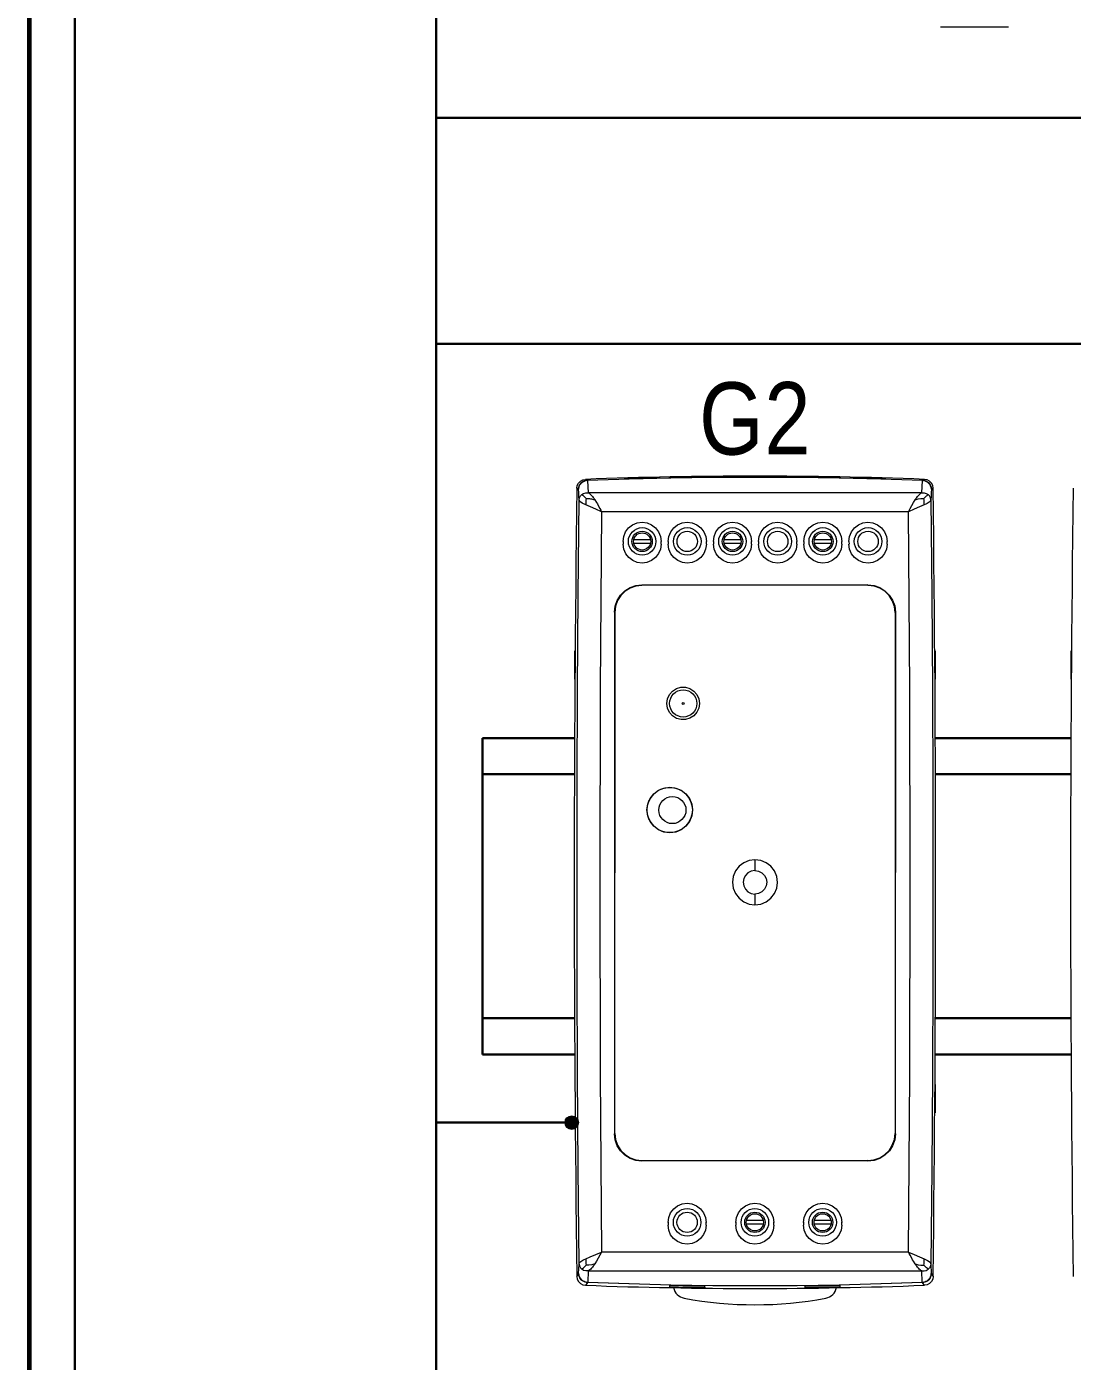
# Model space of a CAD drawing. Header units: millimetres. Extents: x -6000 to 26000, y -6000 to 26000.
# Drawn here: x 77.37 to 93.46, y -2304.42 to -2283.87 of the extents above; entities that cross this region are included whole.
import ezdxf

# ---------------------------------------------------------------- set-up
doc = ezdxf.new("R2010")
doc.units = ezdxf.units.MM
doc.header["$MEASUREMENT"] = 0
for name, color, linetype, lineweight in [('Чертеж и Рисунок_Ном._пера__1', 7, 'Continuous', 15), ('Чертеж и Рисунок_Ном._пера__21', 7, 'Continuous', 30), ('Чертеж и Рисунок_Ном._пера__41', 7, 'Continuous', 60), ('Чертеж и Рисунок_Ном._пера__7', 7, 'Continuous', 15)]:
    doc.layers.add(name, color=color, linetype=linetype, lineweight=lineweight)
doc.styles.add('СГЕНЕРИР_СТИЛЬ_1', font='ARIALN.TTF')

msp = doc.modelspace()

# ---------------------------------------------------------------- hatches: boundary and pattern name
at = {"layer": 'Чертеж и Рисунок_Ном._пера__1', "linetype": 'Continuous', "lineweight": 15}
msp.add_hatch(color=7, dxfattribs=at).paths.add_polyline_path([(85.652, -2300.741), (85.66, -2300.781), (85.683, -2300.815), (85.717, -2300.838), (85.757, -2300.846), (85.796, -2300.838), (85.83, -2300.815), (85.853, -2300.781), (85.861, -2300.741), (85.853, -2300.702), (85.83, -2300.668), (85.796, -2300.645), (85.757, -2300.637), (85.717, -2300.645), (85.683, -2300.668), (85.66, -2300.702)])

# ---------------------------------------------------------------- linework, layer by layer
at = {"layer": 'Чертеж и Рисунок_Ном._пера__1', "color": 7, "linetype": 'Continuous', "lineweight": 15}
msp.add_circle((85.757, -2300.741), 0.104, dxfattribs=at)
at = {"layer": 'Чертеж и Рисунок_Ном._пера__21', "color": 7, "linetype": 'Continuous', "lineweight": 30}
for p, q in [((78.105, -2378.37), (78.105, -2265.604)), ((83.67, -2265.604), (83.67, -2378.37)), ((83.67, -2285.273), (154.569, -2285.273)), ((83.67, -2288.75), (83.67, -2285.273)), ((154.569, -2288.75), (83.67, -2288.75)), ((84.381, -2294.821), (85.8, -2294.821)), ((84.381, -2299.691), (84.381, -2294.821)), ((91.355, -2294.821), (93.441, -2294.821)), ((84.381, -2295.378), (85.8, -2295.378)), ((84.381, -2299.134), (84.381, -2295.378)), ((91.355, -2295.376), (93.441, -2295.376)), ((85.8, -2299.134), (84.381, -2299.134)), ((93.428, -2299.134), (91.341, -2299.134)), ((85.8, -2299.691), (84.381, -2299.691)), ((93.441, -2299.691), (91.355, -2299.691)), ((83.67, -2300.741), (85.652, -2300.741))]:
    msp.add_line(p, q, dxfattribs=at)
at = {"layer": 'Чертеж и Рисунок_Ном._пера__41', "color": 7, "linetype": 'Continuous', "lineweight": 60}
msp.add_line((77.41, -2259.347), (77.366, -2509.756), dxfattribs=at)
at = {"layer": 'Чертеж и Рисунок_Ном._пера__7', "color": 7, "linetype": 'Continuous', "lineweight": 15}
for p, q in [((91.435, -2283.868), (92.478, -2283.868)), ((86.567, -2290.82), (86.567, -2290.828)), ((87.113, -2290.815), (87.113, -2290.806)), ((87.259, -2290.803), (87.259, -2290.812)), ((87.806, -2290.804), (87.806, -2290.795)), ((87.957, -2290.794), (87.957, -2290.802)), ((88.505, -2290.799), (88.505, -2290.791)), ((88.65, -2290.791), (88.65, -2290.799)), ((89.197, -2290.802), (89.197, -2290.794)), ((89.348, -2290.795), (89.349, -2290.804)), ((89.895, -2290.812), (89.896, -2290.803)), ((90.041, -2290.806), (90.042, -2290.815)), ((90.587, -2290.828), (90.588, -2290.82)), ((85.862, -2290.987), (85.834, -2290.974)), ((85.968, -2290.837), (85.996, -2290.85)), ((86.001, -2290.856), (86.01, -2291.044)), ((91.145, -2291.044), (91.154, -2290.856)), ((91.159, -2290.85), (91.187, -2290.837)), ((91.32, -2290.974), (91.293, -2290.987)), ((91.145, -2291.044), (86.01, -2291.044)), ((90.94, -2291.335), (86.215, -2291.335)), ((86.546, -2291.793), (86.547, -2291.834)), ((86.711, -2291.765), (86.969, -2291.765)), ((86.711, -2291.821), (86.969, -2291.821)), ((87.133, -2291.834), (87.133, -2291.793)), ((87.242, -2291.793), (87.242, -2291.834)), ((87.829, -2291.834), (87.829, -2291.793)), ((87.938, -2291.793), (87.938, -2291.834)), ((88.102, -2291.765), (88.36, -2291.765)), ((88.102, -2291.821), (88.36, -2291.821)), ((88.524, -2291.834), (88.524, -2291.793)), ((88.633, -2291.793), (88.633, -2291.834)), ((89.22, -2291.834), (89.22, -2291.793)), ((89.329, -2291.793), (89.329, -2291.834)), ((89.493, -2291.765), (89.751, -2291.765)), ((89.493, -2291.821), (89.751, -2291.821)), ((89.915, -2291.834), (89.916, -2291.793)), ((90.024, -2291.793), (90.025, -2291.834)), ((90.611, -2291.834), (90.611, -2291.793)), ((86.838, -2292.462), (90.316, -2292.462)), ((90.316, -2292.462), (86.838, -2292.469)), ((86.838, -2292.469), (86.838, -2292.462)), ((90.316, -2292.462), (90.316, -2292.469)), ((86.414, -2292.883), (86.421, -2292.887)), ((86.421, -2292.887), (86.414, -2300.912)), ((86.421, -2300.909), (86.421, -2292.887)), ((90.734, -2292.887), (90.741, -2292.883)), ((90.741, -2292.884), (90.734, -2300.909)), ((90.741, -2300.912), (90.741, -2292.884)), ((85.805, -2293.915), (85.805, -2293.478)), ((91.345, -2293.478), (91.35, -2293.478)), ((91.35, -2293.478), (91.35, -2293.915)), ((93.446, -2293.915), (93.446, -2293.478)), ((88.577, -2296.694), (88.577, -2296.861)), ((88.577, -2297.222), (88.577, -2297.389)), ((91.35, -2300.155), (91.35, -2300.592)), ((85.809, -2300.592), (85.805, -2300.592)), ((93.45, -2300.592), (93.446, -2300.592)), ((86.421, -2300.909), (86.414, -2300.913)), ((90.741, -2300.913), (90.734, -2300.909)), ((86.838, -2301.334), (86.838, -2301.327)), ((86.838, -2301.327), (90.316, -2301.327)), ((90.316, -2301.327), (86.838, -2301.334)), ((90.316, -2301.327), (90.316, -2301.334)), ((87.239, -2302.276), (87.239, -2302.318)), ((87.826, -2302.318), (87.826, -2302.276)), ((88.283, -2302.276), (88.283, -2302.318)), ((88.705, -2302.249), (88.447, -2302.249)), ((88.705, -2302.304), (88.447, -2302.304)), ((88.87, -2302.318), (88.869, -2302.276)), ((89.326, -2302.276), (89.326, -2302.318)), ((89.749, -2302.249), (89.49, -2302.249)), ((89.749, -2302.304), (89.49, -2302.304)), ((89.913, -2302.318), (89.913, -2302.276)), ((90.94, -2302.734), (86.215, -2302.734)), ((85.863, -2303.067), (85.869, -2302.919)), ((91.286, -2302.919), (91.292, -2303.067)), ((85.834, -2303.109), (85.863, -2303.067)), ((86.01, -2303.026), (86.002, -2303.198)), ((86.01, -2303.026), (91.145, -2303.026)), ((91.153, -2303.198), (91.145, -2303.026)), ((91.292, -2303.067), (91.32, -2303.109)), ((87.263, -2303.249), (87.262, -2303.275)), ((87.809, -2303.283), (87.808, -2303.258)), ((89.344, -2303.258), (89.343, -2303.283)), ((89.89, -2303.275), (89.889, -2303.25))]:
    msp.add_line(p, q, dxfattribs=at)
at = {"layer": 'Чертеж и Рисунок_Ном._пера__7', "color": 7, "linetype": 'Continuous', "lineweight": 15, "flags": 128}
for points in [[(85.996, -2290.85), (86.635, -2290.829), (87.281, -2290.813), (87.928, -2290.804), (88.253, -2290.802), (88.577, -2290.801), (88.902, -2290.802), (89.227, -2290.804), (89.874, -2290.813), (90.52, -2290.829), (91.159, -2290.85)], [(91.154, -2290.856), (90.516, -2290.835), (89.872, -2290.819), (89.225, -2290.81), (88.902, -2290.807), (88.577, -2290.806), (88.253, -2290.807), (87.93, -2290.81), (87.283, -2290.819), (86.639, -2290.835), (86.001, -2290.856)], [(85.834, -2290.974), (85.841, -2290.933), (85.86, -2290.895), (85.89, -2290.865), (85.927, -2290.845), (85.968, -2290.837)], [(85.862, -2290.987), (85.865, -2290.963), (85.872, -2290.938), (85.884, -2290.914), (85.902, -2290.892)], [(85.904, -2290.895), (85.894, -2290.905), (85.886, -2290.915), (85.878, -2290.927), (85.872, -2290.939), (85.868, -2290.951), (85.865, -2290.963), (85.863, -2290.975), (85.862, -2290.987)], [(85.87, -2291.15), (85.867, -2291.096), (85.865, -2291.042), (85.862, -2290.987)], [(85.902, -2290.892), (85.912, -2290.883), (85.923, -2290.874), (85.934, -2290.867), (85.947, -2290.861), (85.959, -2290.857), (85.971, -2290.854), (85.984, -2290.851), (85.996, -2290.85)], [(86.001, -2290.856), (85.976, -2290.858), (85.95, -2290.865), (85.926, -2290.878), (85.904, -2290.895)], [(85.926, -2290.874), (85.914, -2290.881), (85.905, -2290.889)], [(85.91, -2290.888), (85.922, -2290.877)], [(85.93, -2290.872), (85.947, -2290.864), (85.963, -2290.857), (85.979, -2290.854), (85.997, -2290.852)], [(91.251, -2290.895), (91.241, -2290.886), (91.229, -2290.878), (91.217, -2290.871), (91.204, -2290.865), (91.192, -2290.861), (91.179, -2290.858), (91.166, -2290.857), (91.154, -2290.856)], [(91.157, -2290.852), (91.176, -2290.854), (91.192, -2290.857), (91.208, -2290.864), (91.225, -2290.872)], [(91.159, -2290.85), (91.183, -2290.853), (91.208, -2290.861), (91.232, -2290.874), (91.253, -2290.892)], [(91.32, -2290.974), (91.314, -2290.933), (91.295, -2290.895), (91.265, -2290.865), (91.228, -2290.845), (91.187, -2290.837)], [(91.253, -2290.892), (91.245, -2290.884), (91.236, -2290.878), (91.225, -2290.872)], [(91.245, -2290.888), (91.233, -2290.877)], [(91.293, -2290.987), (91.29, -2290.963), (91.282, -2290.939), (91.269, -2290.915), (91.251, -2290.895)], [(91.253, -2290.892), (91.274, -2290.92), (91.288, -2290.952), (91.293, -2290.987)], [(91.293, -2290.987), (91.29, -2291.042), (91.288, -2291.096), (91.285, -2291.15)], [(85.839, -2297.042), (85.841, -2295.561), (85.847, -2294.082), (85.856, -2292.613), (85.87, -2291.15)], [(85.87, -2291.15), (85.875, -2291.12), (85.89, -2291.092), (85.912, -2291.07)], [(85.973, -2291.231), (85.919, -2291.205), (85.883, -2291.178), (85.87, -2291.15)], [(85.912, -2291.07), (85.94, -2291.053), (85.974, -2291.044), (86.01, -2291.044)], [(85.98, -2291.131), (85.968, -2291.12), (85.957, -2291.11), (85.946, -2291.101), (85.937, -2291.093), (85.929, -2291.086), (85.916, -2291.074)], [(85.98, -2291.131), (85.975, -2291.154), (85.973, -2291.166), (85.972, -2291.178), (85.972, -2291.202), (85.972, -2291.216), (85.973, -2291.231)], [(86.215, -2291.335), (86.126, -2291.295), (86.043, -2291.261), (85.973, -2291.231)], [(85.98, -2291.131), (86.013, -2291.131), (86.029, -2291.133), (86.045, -2291.135), (86.061, -2291.138), (86.077, -2291.142), (86.094, -2291.147), (86.113, -2291.153)], [(86.01, -2291.044), (86.023, -2291.052), (86.035, -2291.061), (86.048, -2291.073), (86.061, -2291.086), (86.074, -2291.1), (86.087, -2291.116), (86.1, -2291.134), (86.113, -2291.153)], [(86.113, -2291.153), (86.138, -2291.193), (86.151, -2291.215), (86.164, -2291.238), (86.19, -2291.285), (86.202, -2291.31), (86.215, -2291.335)], [(90.94, -2291.335), (90.965, -2291.285), (90.991, -2291.238), (91.017, -2291.193), (91.042, -2291.153)], [(91.182, -2291.231), (91.112, -2291.261), (91.029, -2291.295), (90.94, -2291.335)], [(91.042, -2291.153), (91.055, -2291.134), (91.068, -2291.116), (91.081, -2291.1), (91.094, -2291.086), (91.107, -2291.073), (91.119, -2291.061), (91.132, -2291.052), (91.145, -2291.044)], [(91.042, -2291.153), (91.09, -2291.139), (91.132, -2291.132), (91.175, -2291.131)], [(91.145, -2291.044), (91.181, -2291.044), (91.215, -2291.053), (91.243, -2291.07)], [(91.175, -2291.131), (91.187, -2291.12), (91.198, -2291.11), (91.209, -2291.101), (91.218, -2291.093), (91.226, -2291.086), (91.239, -2291.074)], [(91.182, -2291.231), (91.183, -2291.202), (91.183, -2291.178), (91.18, -2291.154), (91.175, -2291.131)], [(91.285, -2291.15), (91.278, -2291.17), (91.271, -2291.179), (91.259, -2291.189), (91.245, -2291.199), (91.227, -2291.21), (91.206, -2291.22), (91.182, -2291.231)], [(91.285, -2291.15), (91.28, -2291.12), (91.265, -2291.093), (91.243, -2291.07)], [(91.285, -2291.15), (91.298, -2292.613), (91.308, -2294.082), (91.314, -2295.561), (91.316, -2297.042)], [(86.215, -2291.335), (86.195, -2294.062), (86.187, -2297.035), (86.194, -2300.007), (86.215, -2302.734)], [(90.94, -2302.734), (90.96, -2300.007), (90.968, -2297.035), (90.96, -2294.062), (90.94, -2291.335)], [(86.547, -2291.792), (86.556, -2291.716), (86.586, -2291.645), (86.631, -2291.585), (86.691, -2291.539), (86.762, -2291.509), (86.839, -2291.498), (86.916, -2291.508), (86.987, -2291.538), (87.047, -2291.584), (87.094, -2291.644), (87.123, -2291.715), (87.133, -2291.792)], [(87.242, -2291.792), (87.252, -2291.716), (87.281, -2291.645), (87.327, -2291.585), (87.387, -2291.539), (87.458, -2291.509), (87.535, -2291.498), (87.612, -2291.508), (87.683, -2291.538), (87.743, -2291.584), (87.789, -2291.644), (87.819, -2291.715), (87.829, -2291.792)], [(87.938, -2291.792), (87.948, -2291.716), (87.977, -2291.645), (88.022, -2291.585), (88.083, -2291.539), (88.153, -2291.509), (88.23, -2291.498), (88.307, -2291.508), (88.378, -2291.538), (88.439, -2291.584), (88.485, -2291.644), (88.514, -2291.715), (88.524, -2291.792)], [(88.633, -2291.792), (88.643, -2291.716), (88.672, -2291.645), (88.718, -2291.585), (88.778, -2291.539), (88.849, -2291.509), (88.926, -2291.498), (89.003, -2291.508), (89.074, -2291.538), (89.134, -2291.584), (89.18, -2291.644), (89.21, -2291.715), (89.22, -2291.792)], [(89.329, -2291.792), (89.339, -2291.716), (89.368, -2291.645), (89.414, -2291.585), (89.474, -2291.539), (89.544, -2291.509), (89.622, -2291.498), (89.699, -2291.508), (89.769, -2291.538), (89.83, -2291.584), (89.876, -2291.644), (89.906, -2291.715), (89.916, -2291.792)], [(90.024, -2291.792), (90.034, -2291.716), (90.064, -2291.645), (90.109, -2291.585), (90.169, -2291.539), (90.24, -2291.509), (90.317, -2291.498), (90.394, -2291.508), (90.465, -2291.538), (90.525, -2291.584), (90.571, -2291.644), (90.601, -2291.715), (90.611, -2291.792)], [(87.133, -2291.834), (87.123, -2291.91), (87.093, -2291.981), (87.047, -2292.041), (86.986, -2292.087), (86.915, -2292.117), (86.841, -2292.126), (86.766, -2292.117), (86.695, -2292.088), (86.634, -2292.042), (86.587, -2291.982), (86.557, -2291.911), (86.547, -2291.834)], [(87.829, -2291.834), (87.818, -2291.91), (87.789, -2291.981), (87.742, -2292.041), (87.682, -2292.087), (87.611, -2292.117), (87.536, -2292.126), (87.461, -2292.117), (87.391, -2292.088), (87.33, -2292.042), (87.283, -2291.982), (87.253, -2291.911), (87.242, -2291.834)], [(88.524, -2291.834), (88.514, -2291.91), (88.484, -2291.981), (88.438, -2292.041), (88.377, -2292.087), (88.306, -2292.117), (88.232, -2292.126), (88.157, -2292.117), (88.086, -2292.088), (88.025, -2292.042), (87.978, -2291.982), (87.948, -2291.911), (87.938, -2291.834)], [(89.22, -2291.834), (89.21, -2291.91), (89.18, -2291.981), (89.133, -2292.041), (89.073, -2292.087), (89.002, -2292.117), (88.927, -2292.126), (88.853, -2292.117), (88.782, -2292.088), (88.721, -2292.042), (88.674, -2291.982), (88.644, -2291.911), (88.633, -2291.834)], [(89.916, -2291.834), (89.905, -2291.91), (89.875, -2291.981), (89.829, -2292.041), (89.768, -2292.087), (89.698, -2292.117), (89.623, -2292.126), (89.548, -2292.117), (89.477, -2292.088), (89.416, -2292.042), (89.37, -2291.982), (89.339, -2291.911), (89.329, -2291.834)], [(90.611, -2291.834), (90.601, -2291.91), (90.571, -2291.981), (90.525, -2292.041), (90.464, -2292.087), (90.393, -2292.117), (90.318, -2292.126), (90.244, -2292.117), (90.173, -2292.088), (90.112, -2292.042), (90.065, -2291.982), (90.035, -2291.911), (90.024, -2291.834)], [(86.414, -2292.884), (86.425, -2292.789), (86.457, -2292.7), (86.507, -2292.621), (86.574, -2292.555), (86.654, -2292.504), (86.744, -2292.473), (86.838, -2292.462)], [(90.316, -2292.462), (90.41, -2292.472), (90.499, -2292.503), (90.578, -2292.552), (90.645, -2292.618), (90.697, -2292.698), (90.729, -2292.787), (90.741, -2292.884)], [(86.838, -2292.469), (86.745, -2292.48), (86.657, -2292.511), (86.579, -2292.56), (86.513, -2292.625), (86.463, -2292.704), (86.432, -2292.792), (86.421, -2292.887)], [(90.734, -2292.887), (90.723, -2292.793), (90.692, -2292.705), (90.642, -2292.626), (90.577, -2292.56), (90.498, -2292.511), (90.41, -2292.48), (90.316, -2292.469)], [(87.222, -2294.288), (87.232, -2294.217), (87.262, -2294.151), (87.309, -2294.098), (87.37, -2294.059), (87.438, -2294.039), (87.508, -2294.039), (87.576, -2294.059), (87.637, -2294.098), (87.683, -2294.151), (87.713, -2294.217), (87.724, -2294.288)], [(87.724, -2294.288), (87.714, -2294.359), (87.684, -2294.424), (87.637, -2294.477), (87.577, -2294.516), (87.509, -2294.536), (87.439, -2294.537), (87.37, -2294.517), (87.31, -2294.478), (87.263, -2294.425), (87.232, -2294.36), (87.222, -2294.288)], [(86.915, -2295.928), (86.927, -2295.837), (86.962, -2295.753), (87.018, -2295.681), (87.09, -2295.625), (87.175, -2295.59), (87.266, -2295.578)], [(87.266, -2295.578), (87.357, -2295.59), (87.442, -2295.625), (87.514, -2295.68), (87.57, -2295.753), (87.605, -2295.837), (87.617, -2295.928)], [(87.266, -2296.279), (87.175, -2296.267), (87.09, -2296.232), (87.018, -2296.177), (86.962, -2296.104), (86.927, -2296.02), (86.915, -2295.928)], [(87.617, -2295.928), (87.605, -2296.019), (87.57, -2296.104), (87.515, -2296.176), (87.442, -2296.232), (87.357, -2296.267), (87.266, -2296.279)], [(88.577, -2296.694), (88.489, -2296.705), (88.405, -2296.74), (88.332, -2296.795), (88.277, -2296.867), (88.242, -2296.951), (88.23, -2297.041), (88.242, -2297.132), (88.277, -2297.216), (88.332, -2297.288), (88.404, -2297.343), (88.489, -2297.378), (88.577, -2297.389)], [(88.577, -2297.389), (88.666, -2297.378), (88.75, -2297.343), (88.823, -2297.288), (88.878, -2297.216), (88.913, -2297.132), (88.925, -2297.042), (88.913, -2296.951), (88.878, -2296.867), (88.823, -2296.795), (88.751, -2296.74), (88.666, -2296.705), (88.577, -2296.694)], [(88.577, -2296.861), (88.521, -2296.87), (88.47, -2296.896), (88.431, -2296.936), (88.406, -2296.985), (88.397, -2297.041), (88.405, -2297.097), (88.43, -2297.147), (88.47, -2297.187), (88.521, -2297.213), (88.577, -2297.222)], [(88.577, -2296.861), (88.632, -2296.869), (88.683, -2296.895), (88.724, -2296.935), (88.749, -2296.985), (88.758, -2297.041), (88.75, -2297.097), (88.724, -2297.147), (88.684, -2297.188), (88.633, -2297.214), (88.577, -2297.222)], [(85.87, -2302.919), (85.856, -2301.456), (85.847, -2299.987), (85.841, -2298.515), (85.839, -2297.042)], [(91.316, -2297.042), (91.314, -2298.515), (91.308, -2299.987), (91.299, -2301.456), (91.285, -2302.919)], [(86.838, -2301.334), (86.745, -2301.324), (86.656, -2301.293), (86.576, -2301.243), (86.509, -2301.177), (86.458, -2301.098), (86.425, -2301.008), (86.414, -2300.912)], [(86.421, -2300.909), (86.432, -2301.003), (86.463, -2301.091), (86.512, -2301.17), (86.578, -2301.235), (86.657, -2301.285), (86.745, -2301.316), (86.838, -2301.327)], [(90.316, -2301.327), (90.409, -2301.316), (90.498, -2301.285), (90.577, -2301.235), (90.643, -2301.169), (90.692, -2301.09), (90.723, -2301.002), (90.734, -2300.909)], [(90.741, -2300.912), (90.729, -2301.008), (90.697, -2301.098), (90.646, -2301.177), (90.579, -2301.243), (90.5, -2301.292), (90.411, -2301.323), (90.316, -2301.334)], [(87.239, -2302.277), (87.25, -2302.2), (87.279, -2302.13), (87.326, -2302.07), (87.387, -2302.023), (87.457, -2301.994), (87.532, -2301.984), (87.607, -2301.994), (87.678, -2302.023), (87.739, -2302.069), (87.785, -2302.129), (87.816, -2302.2), (87.826, -2302.277)], [(88.283, -2302.277), (88.293, -2302.2), (88.323, -2302.13), (88.369, -2302.07), (88.43, -2302.023), (88.501, -2301.994), (88.575, -2301.984), (88.65, -2301.994), (88.721, -2302.023), (88.782, -2302.069), (88.829, -2302.129), (88.859, -2302.2), (88.87, -2302.277)], [(89.326, -2302.277), (89.336, -2302.2), (89.366, -2302.13), (89.413, -2302.07), (89.473, -2302.023), (89.544, -2301.994), (89.619, -2301.984), (89.694, -2301.994), (89.764, -2302.023), (89.825, -2302.069), (89.872, -2302.129), (89.902, -2302.2), (89.913, -2302.277)], [(87.826, -2302.319), (87.816, -2302.395), (87.787, -2302.466), (87.741, -2302.526), (87.681, -2302.573), (87.61, -2302.602), (87.533, -2302.613), (87.456, -2302.603), (87.385, -2302.573), (87.325, -2302.527), (87.279, -2302.467), (87.249, -2302.396), (87.239, -2302.319)], [(88.87, -2302.319), (88.86, -2302.395), (88.83, -2302.466), (88.785, -2302.526), (88.725, -2302.573), (88.654, -2302.602), (88.577, -2302.613), (88.5, -2302.603), (88.429, -2302.573), (88.368, -2302.527), (88.322, -2302.467), (88.293, -2302.396), (88.283, -2302.319)], [(89.913, -2302.319), (89.903, -2302.395), (89.874, -2302.466), (89.828, -2302.526), (89.768, -2302.573), (89.697, -2302.602), (89.62, -2302.613), (89.543, -2302.603), (89.472, -2302.573), (89.412, -2302.527), (89.366, -2302.467), (89.336, -2302.396), (89.326, -2302.319)], [(85.973, -2302.838), (86.042, -2302.809), (86.125, -2302.774), (86.215, -2302.734)], [(86.215, -2302.734), (86.189, -2302.784), (86.164, -2302.831), (86.138, -2302.876), (86.112, -2302.917)], [(91.043, -2302.917), (91.017, -2302.876), (91.004, -2302.854), (90.991, -2302.831), (90.965, -2302.784), (90.953, -2302.759), (90.94, -2302.734)], [(90.94, -2302.734), (91.029, -2302.774), (91.112, -2302.808), (91.182, -2302.838)], [(85.87, -2302.919), (85.876, -2302.899), (85.884, -2302.89), (85.895, -2302.88), (85.91, -2302.87), (85.928, -2302.859), (85.949, -2302.849), (85.973, -2302.838)], [(85.87, -2302.919), (85.875, -2302.949), (85.89, -2302.977), (85.911, -2302.999)], [(85.911, -2302.999), (85.922, -2302.989), (85.937, -2302.976), (85.957, -2302.959), (85.98, -2302.938)], [(85.973, -2302.838), (85.972, -2302.867), (85.972, -2302.891), (85.975, -2302.915), (85.98, -2302.938)], [(86.112, -2302.917), (86.064, -2302.93), (86.022, -2302.937), (85.98, -2302.938)], [(86.112, -2302.917), (86.1, -2302.935), (86.087, -2302.953), (86.074, -2302.969), (86.061, -2302.983), (86.048, -2302.996), (86.035, -2303.008), (86.022, -2303.017), (86.01, -2303.026)], [(91.145, -2303.026), (91.132, -2303.017), (91.12, -2303.008), (91.107, -2302.996), (91.094, -2302.983), (91.081, -2302.969), (91.068, -2302.953), (91.055, -2302.935), (91.043, -2302.917)], [(91.043, -2302.917), (91.091, -2302.93), (91.133, -2302.937), (91.175, -2302.938)], [(91.175, -2302.938), (91.18, -2302.915), (91.182, -2302.903), (91.183, -2302.891), (91.183, -2302.867), (91.183, -2302.854), (91.182, -2302.838)], [(91.243, -2302.999), (91.233, -2302.989), (91.218, -2302.976), (91.209, -2302.968), (91.199, -2302.959), (91.187, -2302.949), (91.175, -2302.938)], [(91.182, -2302.838), (91.236, -2302.864), (91.272, -2302.891), (91.285, -2302.919)], [(91.286, -2302.919), (91.28, -2302.949), (91.265, -2302.977), (91.243, -2302.999)], [(85.834, -2303.109), (85.841, -2303.15), (85.86, -2303.188), (85.89, -2303.218), (85.927, -2303.238), (85.968, -2303.246)], [(85.902, -2303.162), (85.881, -2303.134), (85.867, -2303.101), (85.863, -2303.067)], [(85.863, -2303.067), (85.865, -2303.091), (85.873, -2303.115), (85.886, -2303.138), (85.904, -2303.159)], [(86.01, -2303.026), (85.973, -2303.025), (85.94, -2303.016), (85.911, -2302.999)], [(91.145, -2303.026), (91.182, -2303.025), (91.215, -2303.016), (91.243, -2302.999)], [(91.32, -2303.109), (91.314, -2303.15), (91.294, -2303.188), (91.265, -2303.218), (91.228, -2303.238), (91.187, -2303.246)], [(91.251, -2303.159), (91.26, -2303.149), (91.269, -2303.138), (91.276, -2303.127), (91.282, -2303.115), (91.286, -2303.103), (91.29, -2303.091), (91.292, -2303.078), (91.292, -2303.067)], [(91.292, -2303.067), (91.287, -2303.101), (91.274, -2303.134), (91.253, -2303.162)], [(85.997, -2303.204), (85.962, -2303.198), (85.93, -2303.184), (85.902, -2303.162)], [(85.93, -2303.182), (85.92, -2303.176), (85.911, -2303.17), (85.902, -2303.162)], [(85.904, -2303.159), (85.915, -2303.168), (85.926, -2303.176), (85.938, -2303.183), (85.951, -2303.188), (85.964, -2303.193), (85.977, -2303.196), (85.989, -2303.197), (86.002, -2303.198)], [(85.91, -2303.166), (85.923, -2303.176)], [(85.998, -2303.202), (85.979, -2303.2), (85.963, -2303.196), (85.947, -2303.19), (85.93, -2303.182)], [(85.997, -2303.204), (85.987, -2303.218), (85.978, -2303.232), (85.968, -2303.246)], [(91.158, -2303.203), (90.52, -2303.226), (89.874, -2303.243), (89.227, -2303.253), (88.902, -2303.256), (88.577, -2303.256), (88.253, -2303.256), (87.928, -2303.253), (87.28, -2303.243), (86.635, -2303.226), (85.997, -2303.203)], [(86.002, -2303.198), (86.639, -2303.221), (87.283, -2303.237), (87.929, -2303.247), (88.253, -2303.25), (88.577, -2303.251), (88.902, -2303.25), (89.226, -2303.247), (89.872, -2303.237), (90.516, -2303.221), (91.153, -2303.198)], [(91.153, -2303.198), (91.178, -2303.196), (91.204, -2303.188), (91.229, -2303.176), (91.251, -2303.159)], [(91.225, -2303.182), (91.208, -2303.19), (91.192, -2303.196), (91.176, -2303.2), (91.157, -2303.202)], [(91.253, -2303.162), (91.243, -2303.171), (91.232, -2303.18), (91.22, -2303.187), (91.208, -2303.193), (91.195, -2303.197), (91.183, -2303.2), (91.17, -2303.202), (91.158, -2303.203)], [(91.187, -2303.246), (91.177, -2303.232), (91.168, -2303.218), (91.158, -2303.204)], [(91.225, -2303.182), (91.239, -2303.171)], [(91.229, -2303.179), (91.24, -2303.173), (91.249, -2303.165)]]:
    msp.add_lwpolyline(points, dxfattribs=at)
at = {"layer": 'Чертеж и Рисунок_Ном._пера__7', "color": 7, "linetype": 'Continuous', "lineweight": 15}
for centre, radius in [((86.84, -2291.793), 0.212), ((86.84, -2291.793), 0.157), ((87.535, -2291.793), 0.212), ((87.535, -2291.793), 0.157), ((88.231, -2291.793), 0.212), ((88.231, -2291.793), 0.157), ((88.927, -2291.793), 0.212), ((88.927, -2291.793), 0.157), ((89.622, -2291.793), 0.212), ((89.622, -2291.793), 0.157), ((90.318, -2291.793), 0.212), ((90.318, -2291.793), 0.157), ((86.84, -2291.793), 0.132), ((88.231, -2291.793), 0.132), ((89.622, -2291.793), 0.132), ((87.473, -2294.288), 0.209), ((87.473, -2294.288), 0.0139), ((87.266, -2295.928), 0.348), ((87.306, -2295.929), 0.209), ((87.533, -2302.277), 0.212), ((87.533, -2302.277), 0.157), ((88.576, -2302.277), 0.212), ((88.576, -2302.277), 0.157), ((89.619, -2302.277), 0.212), ((89.619, -2302.277), 0.157), ((88.576, -2302.277), 0.132), ((89.619, -2302.277), 0.132)]:
    msp.add_circle(centre, radius, dxfattribs=at)
for centre, radius, start, end in [((88.577, -2360.374), 69.586, 87.85115, 92.14882), ((88.577, -2360.374), 69.583, 91.20567, 91.65571), ((88.577, -2360.374), 69.575, 91.20606, 91.65567), ((88.577, -2360.374), 69.583, 90.635, 91.08575), ((88.577, -2360.374), 69.575, 90.63532, 91.08564), ((88.577, -2360.374), 69.583, 90.05964, 90.51075), ((88.577, -2360.374), 69.575, 90.05989, 90.51056), ((88.577, -2360.374), 69.583, 89.48943, 89.94055), ((88.577, -2360.374), 69.575, 89.48962, 89.94029), ((88.577, -2360.374), 69.583, 88.91443, 89.36519), ((88.577, -2360.374), 69.575, 88.91455, 89.36486), ((88.577, -2360.374), 69.583, 88.34449, 88.79432), ((88.577, -2360.374), 69.575, 88.34451, 88.79412), ((554.29, -2297.042), 468.495, 179.25798, 180.74202), ((-377.136, -2297.042), 468.495, 359.25798, 0.74202), ((561.931, -2297.042), 468.495, 179.25798, 180.74202), ((88.577, -2233.709), 69.586, 267.8511, 272.14887), ((88.577, -2233.709), 69.578, 268.91764, 269.36812), ((88.578, -2233.709), 69.553, 268.91665, 269.36585), ((87.527, -2303.239), 0.209, 192.0212, 259.351), ((88.577, -2233.708), 69.579, 270.63091, 271.08139), ((88.578, -2233.709), 69.553, 270.63054, 271.07974), ((89.628, -2303.239), 0.209, 280.6488, 347.979), ((88.577, -2297.654), 5.892, 259.3511, 280.6489)]:
    msp.add_arc(centre, radius, start, end, dxfattribs=at)

# ---------------------------------------------------------------- texts
at = {"layer": 'Чертеж и Рисунок_Ном._пера__1', "color": 7, "linetype": 'Continuous', "lineweight": 15, "char_height": 1.11293, "attachment_point": 7, "style": 'СГЕНЕРИР_СТИЛЬ_1'}
for s, insert in [('\\A1;{\\pql;\\fArial Narrow|b0|i0|c204|p34;G}', (87.718, -2290.472)), ('\\A1;{\\pql;\\fArial Narrow|b0|i0|c204|p34;2}', (88.723, -2290.453))]:
    msp.add_mtext(s, dxfattribs=dict(at, insert=insert))

doc.saveas('drawing.dxf')
